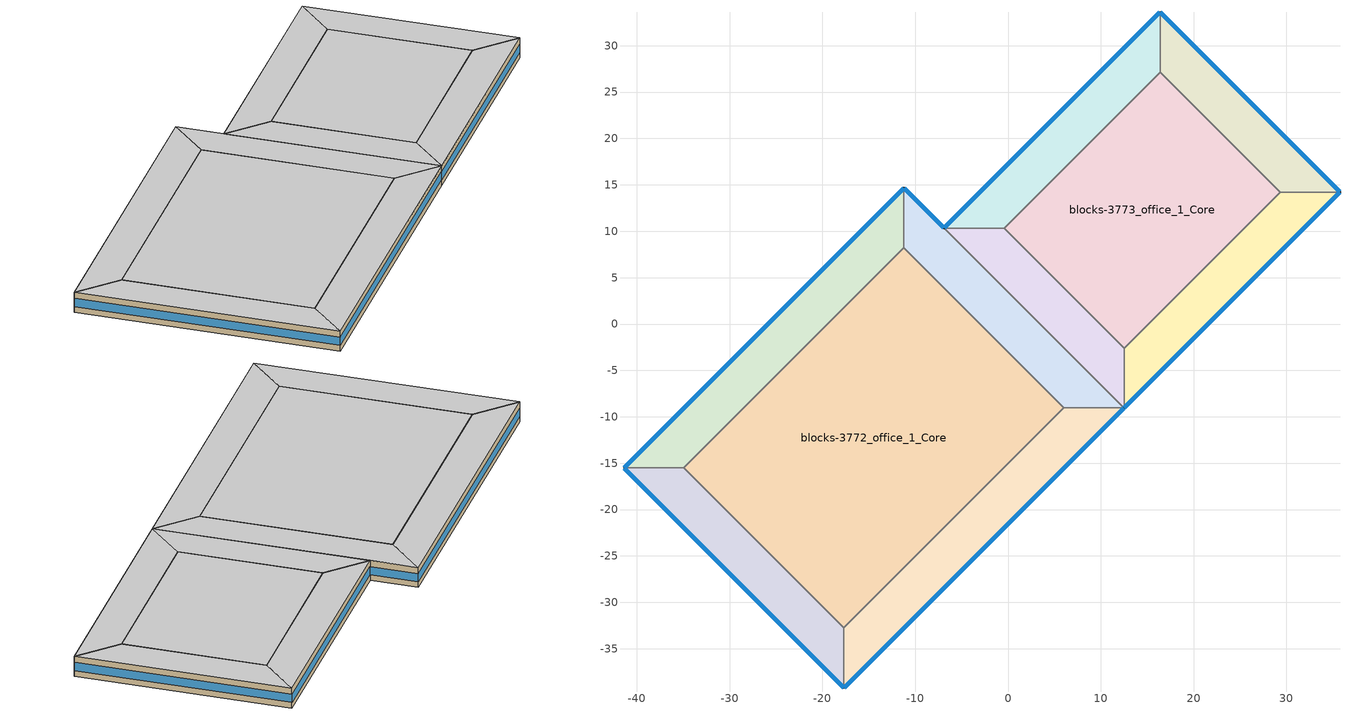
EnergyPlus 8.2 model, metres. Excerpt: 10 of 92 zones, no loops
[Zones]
blocks-3772_office_1_Core
 floor ground (Insul_slab): -11.21,8.19 6.03,-9.05 -17.67,-32.76 -34.92,-15.52 z0
 wall to blocks-3772_office_1_West Perimeter (Standard_Int-Wall): 6.03,-9.05 -11.21,8.19 z0:2.74
 wall to blocks-3772_office_1_North Perimeter (Standard_Int-Wall): -17.67,-32.76 6.03,-9.05 z0:2.74
 wall to blocks-3772_office_1_East Perimeter (Standard_Int-Wall): -34.92,-15.52 -17.67,-32.76 z0:2.74
 wall to blocks-3772_office_1_South Perimeter (Standard_Int-Wall): -11.21,8.19 -34.92,-15.52 z0:2.74
 ceiling to PNNL_Asset_Rating_Office_Space_Type Plenum Zone (INT-FLOOR-UNDERSIDE): -34.92,-15.52 -17.67,-32.76 6.03,-9.05 -11.21,8.19 z2.74
blocks-3772_office_1_East Perimeter
 floor ground (Insul_slab): -17.67,-39.23 -41.38,-15.52 -34.92,-15.52 -17.67,-32.76 z0
 wall outside (Masonry_Wall): -41.38,-15.52 -17.67,-39.23 z0:2.74
 wall to blocks-3772_office_1_South Perimeter (Standard_Int-Wall): -34.92,-15.52 -41.38,-15.52 z0:2.74
 wall to blocks-3772_office_1_North Perimeter (Standard_Int-Wall): -17.67,-39.23 -17.67,-32.76 z0:2.74
 window (fenestration_6.643567466315389_0.5403_0.7): -41.36,-15.54 -17.69,-39.21 z0.76:1.9
 ceiling to PNNL_Asset_Rating_Office_Space_Type Plenum Zone (INT-FLOOR-UNDERSIDE): -17.67,-32.76 -34.92,-15.52 -41.38,-15.52 -17.67,-39.23 z2.74
blocks-3772_office_1_North Perimeter
 floor ground (Insul_slab): 12.5,-9.05 -17.67,-39.23 -17.67,-32.76 6.03,-9.05 z0
 wall outside (Masonry_Wall): -17.67,-39.23 12.5,-9.05 z0:2.74
 wall to blocks-3772_office_1_West Perimeter (Standard_Int-Wall): 12.5,-9.05 6.03,-9.05 z0:2.74
 window (fenestration_6.643567466315389_0.5403_0.7): -17.66,-39.21 12.48,-9.07 z0.76:1.9
 ceiling to PNNL_Asset_Rating_Office_Space_Type Plenum Zone (INT-FLOOR-UNDERSIDE): 6.03,-9.05 -17.67,-32.76 -17.67,-39.23 12.5,-9.05 z2.74
blocks-3772_office_1_South Perimeter
 floor ground (Insul_slab): -41.38,-15.52 -11.21,14.66 -11.21,8.19 -34.92,-15.52 z0
 wall outside (Masonry_Wall): -11.21,14.66 -41.38,-15.52 z0:2.74
 wall to blocks-3772_office_1_West Perimeter (Standard_Int-Wall): -11.21,8.19 -11.21,14.66 z0:2.74
 window (fenestration_6.643567466315389_0.5403_0.7): -11.23,14.64 -41.36,-15.5 z0.76:1.9
 ceiling to PNNL_Asset_Rating_Office_Space_Type Plenum Zone (INT-FLOOR-UNDERSIDE): -34.92,-15.52 -11.21,8.19 -11.21,14.66 -41.38,-15.52 z2.74
blocks-3772_office_1_West Perimeter
 floor ground (Insul_slab): -11.21,14.66 12.5,-9.05 6.03,-9.05 -11.21,8.19 z0
 wall outside (Masonry_Wall): -6.9,10.35 -11.21,14.66 z0:2.74
 wall to blocks-3773_office_1_East Perimeter (Standard_Int-Wall): 12.5,-9.05 -6.9,10.35 z0:2.74
 window (fenestration_6.643567466315389_0.5403_0.7): -6.91,10.36 -11.19,14.64 z0.76:1.91
 ceiling to PNNL_Asset_Rating_Office_Space_Type Plenum Zone (INT-FLOOR-UNDERSIDE): -11.21,8.19 6.03,-9.05 12.5,-9.05 -11.21,14.66 z2.74
blocks-3773_office_1_Core
 floor ground (Insul_slab): 16.38,27.16 29.31,14.22 12.5,-2.59 -0.43,10.35 z0
 wall to blocks-3773_office_1_West Perimeter (Standard_Int-Wall): 29.31,14.22 16.38,27.16 z0:2.74
 wall to blocks-3773_office_1_North Perimeter (Standard_Int-Wall): 12.5,-2.59 29.31,14.22 z0:2.74
 wall to blocks-3773_office_1_East Perimeter (Standard_Int-Wall): -0.43,10.35 12.5,-2.59 z0:2.74
 wall to blocks-3773_office_1_South Perimeter (Standard_Int-Wall): 16.38,27.16 -0.43,10.35 z0:2.74
 ceiling to PNNL_Asset_Rating_Office_Space_Type Plenum Zone 1 (INT-FLOOR-UNDERSIDE): -0.43,10.35 12.5,-2.59 29.31,14.22 16.38,27.16 z2.74
blocks-3773_office_1_East Perimeter
 floor ground (Insul_slab): 12.5,-9.05 -6.9,10.35 -0.43,10.35 12.5,-2.59 z0
 wall to blocks-3773_office_1_South Perimeter (Standard_Int-Wall): -0.43,10.35 -6.9,10.35 z0:2.74
 wall to blocks-3773_office_1_North Perimeter (Standard_Int-Wall): 12.5,-9.05 12.5,-2.59 z0:2.74
 ceiling to PNNL_Asset_Rating_Office_Space_Type Plenum Zone 1 (INT-FLOOR-UNDERSIDE): -6.9,10.35 12.5,-9.05 12.5,-2.59 -0.43,10.35 z2.74
blocks-3773_office_1_North Perimeter
 floor ground (Insul_slab): 35.78,14.22 12.5,-9.05 12.5,-2.59 29.31,14.22 z0
 wall outside (Masonry_Wall): 12.5,-9.05 35.78,14.22 z0:2.74
 wall to blocks-3773_office_1_West Perimeter (Standard_Int-Wall): 35.78,14.22 29.31,14.22 z0:2.74
 window (fenestration_6.643567466315389_0.5403_0.7): 12.52,-9.03 35.76,14.21 z0.76:1.9
 ceiling to PNNL_Asset_Rating_Office_Space_Type Plenum Zone 1 (INT-FLOOR-UNDERSIDE): 29.31,14.22 12.5,-2.59 12.5,-9.05 35.78,14.22 z2.74
blocks-3773_office_1_South Perimeter
 floor ground (Insul_slab): -6.9,10.35 16.38,33.62 16.38,27.16 -0.43,10.35 z0
 wall outside (Masonry_Wall): 16.38,33.62 -6.9,10.35 z0:2.74
 wall to blocks-3773_office_1_West Perimeter (Standard_Int-Wall): 16.38,27.16 16.38,33.62 z0:2.74
 window (fenestration_6.643567466315389_0.5403_0.7): 16.36,33.6 -6.88,10.36 z0.76:1.9
 ceiling to PNNL_Asset_Rating_Office_Space_Type Plenum Zone 1 (INT-FLOOR-UNDERSIDE): -6.9,10.35 -0.43,10.35 16.38,27.16 16.38,33.62 z2.74
blocks-3773_office_1_West Perimeter
 floor ground (Insul_slab): 16.38,33.62 35.78,14.22 29.31,14.22 16.38,27.16 z0
 wall outside (Masonry_Wall): 35.78,14.22 16.38,33.62 z0:2.74
 window (fenestration_6.643567466315389_0.5403_0.7): 35.76,14.24 16.4,33.6 z0.76:1.9
 ceiling to PNNL_Asset_Rating_Office_Space_Type Plenum Zone 1 (INT-FLOOR-UNDERSIDE): 16.38,33.62 16.38,27.16 29.31,14.22 35.78,14.22 z2.74
[Building]
1MP
[Site:Location]
Willow Grove Nas_PA_USA: Latitude {deg}=40.2; Longitude {deg}=-75.15; Time Zone {hr}=-5; Elevation {m}=102
[Site:GroundTemperature:BuildingSurface]
19.527, 19.502, 19.536, 19.598, 20.002, 21.64, 22.225, 22.375, 21.449, 20.121, 19.802, 19.633
[Site:WaterMainsTemperature]
Calculation Method=Correlation; Annual Average Outdoor Air Temperature {C}=9.69; Maximum Difference In Monthly Average Outdoor Air Temperatures {deltaC}=28.1
[SizingPeriod:DesignDay] Day of Month=21; Dry-Bulb Temperature Range Modifier Type=DefaultMultipliers; Humidity Condition Type=Wetbulb; Barometric Pressure {Pa}=100106; Rain Indicator=No; Snow Indicator=No; Daylight Saving Time Indicator=No
Name | Month | Day Type | Maximum Dry-Bulb Temperature {C} | Daily Dry-Bulb Temperature Range {deltaC} | Wetbulb or DewPoint at Maximum Dry-Bulb {C} | Wind Speed {m/s} | Wind Direction {deg} | Solar Model Indicator | ASHRAE Clear Sky Optical Depth for Beam Irradiance (taub) | ASHRAE Clear Sky Optical Depth for Diffuse Irradiance (taud) | Sky Clearness
Willow Grove Nas Ann Clg .4% Condns DB=>MWB | 7 | SummerDesignDay | 33.7 | 10.5 | 23.9 | 2.5 | 270 | ASHRAETau | 0.524 | 1.834
Willow Grove Nas Ann Htg 99.6% Condns DB | 1 | WinterDesignDay | -12.1 | 0 | -12.1 | 2.7 | 300 | ASHRAEClearSky |  |  | 0
[Material] Thermal Absorptance=0.9
Name | Roughness | Thickness {m} | Conductivity {W/m-K} | Density {kg/m3} | Specific Heat {J/kg-K} | Solar Absorptance | Visible Absorptance
1/2IN Gypsum | Smooth | 0.0127 | 0.16 | 784.9 | 830 | 0.92 | 0.92
1IN Stucco | Smooth | 0.0253 | 0.6918 | 1858 | 837 | 0.92 | 0.92
4IN CONCRETE HW | Rough | 0.1016 | 1.311 | 2240 | 836.8 | 0.7 | 0.7
8IN CONCRETE HW; MAT-CC05 8 HW CONCRETE | Rough | 0.2032 | 1.311 | 2240 | 836.8 | 0.7 | 0.7
Floor Insulation | MediumRough | 0.0795 | 0.045 | 265 | 836.8 | 0.7 | 0.7
Masonry Wall Insulation | MediumRough | 0.117472 | 0.049 | 265 | 836.8 | 0.7 | 0.7
[Material:NoMass]
CP02 CARPET PAD: Roughness=VeryRough; Thermal Resistance {m2-K/W}=0.2165; Thermal Absorptance=0.9; Solar Absorptance=0.7; Visible Absorptance=0.8
[WindowMaterial:SimpleGlazingSystem]
Glazing Layer: U-Factor {W/m2-K}=6.64357; Solar Heat Gain Coefficient=0.5403; Visible Transmittance=0.7
[Construction]
fenestration_6.643567466315389_0.5403_0.7: Glazing Layer
Insul_slab: Floor Insulation, MAT-CC05 8 HW CONCRETE
INT-FLOOR-UNDERSIDE: CP02 CARPET PAD, 4IN CONCRETE HW, 1/2IN Gypsum
Masonry_Wall: 1IN Stucco, 8IN CONCRETE HW, Masonry Wall Insulation, 1/2IN Gypsum
Standard_Int-Wall: 1/2IN Gypsum, 1/2IN Gypsum
[Zone]
blocks-3772_office_1_Core; blocks-3772_office_1_East Perimeter; blocks-3772_office_1_North Perimeter; blocks-3772_office_1_South Perimeter; blocks-3772_office_1_West Perimeter; blocks-3773_office_1_Core; blocks-3773_office_1_East Perimeter; blocks-3773_office_1_North Perimeter; blocks-3773_office_1_South Perimeter; blocks-3773_office_1_West Perimeter
[Lights] Schedule=PNNL_Asset_Rating_Office_Lighting_Schedule; Design Level Calculation Method=Watts/Area
Name | Zone or ZoneList | Watts per Zone Floor Area {W/m2} | Return Air Fraction | Fraction Radiant | Fraction Visible
Lights 4 | blocks-3772_office_1_Core | 16.2757
Lights 2 | blocks-3772_office_1_East Perimeter | 16.2757
Lights 1 | blocks-3772_office_1_North Perimeter | 16.2757
Lights 3 | blocks-3772_office_1_South Perimeter | 16.2757
PNNL_Asset_Rating_Office_Lights 1 | blocks-3772_office_1_West Perimeter | 16.2757 | 0 | 0.37 | 0.18
Lights 54 | blocks-3773_office_1_Core | 1.07982
Lights 52 | blocks-3773_office_1_East Perimeter | 1.07982
Lights 51 | blocks-3773_office_1_North Perimeter | 1.07982
Lights 53 | blocks-3773_office_1_South Perimeter | 1.07982
Lights 50 | blocks-3773_office_1_West Perimeter | 1.07982
[AvailabilityManager:Scheduled]
Name | Schedule
AirLoop air_handlers-1862 Availability Manager | Airloop_air_handlers-1862_Sched_Ruleset
Air Loop HVAC Outdoor Air System 1 Availability Manager | Always On Discrete
[Schedule:Day:Interval]
PNNL_Asset_Rating_Office_Lighting_Schedule_Week_Day: No, 01:00, 0.05, 02:00, 0.05, 03:00, 0.05, 04:00, 0.05, 05:00, 0.05, 06:00, 0.1, 07:00, 0.1, 08:00, 0.3, 09:00, 0.9, 10:00, 0.9, 11:00, 0.9, 12:00, 0.9, 13:00, 0.9, 14:00, 0.9, 15:00, 0.9, 16:00, 0.9, 17:00, 0.9, 18:00, 0.5, 19:00, 0.3, 20:00, 0.3, 21:00, 0.2, 22:00, 0.2, 23:00, 0.1, 24:00, 0.05
PNNL_Asset_Rating_Office_Lighting_Schedule_Saturday: No, 01:00, 0.05, 02:00, 0.05, 03:00, 0.05, 04:00, 0.05, 05:00, 0.05, 06:00, 0.05, 07:00, 0.1, 08:00, 0.1, 09:00, 0.3, 10:00, 0.3, 11:00, 0.3, 12:00, 0.3, 13:00, 0.15, 14:00, 0.15, 15:00, 0.15, 16:00, 0.15, 17:00, 0.15, 18:00, 0.05, 19:00, 0.05, 20:00, 0.05, 21:00, 0.05, 22:00, 0.05, 23:00, 0.05, 24:00, 0.05
PNNL_Asset_Rating_Office_Lighting_Schedule_Sunday: No, 01:00, 0.05, 02:00, 0.05, 03:00, 0.05, 04:00, 0.05, 05:00, 0.05, 06:00, 0.05, 07:00, 0.05, 08:00, 0.05, 09:00, 0.05, 10:00, 0.05, 11:00, 0.05, 12:00, 0.05, 13:00, 0.05, 14:00, 0.05, 15:00, 0.05, 16:00, 0.05, 17:00, 0.05, 18:00, 0.05, 19:00, 0.05, 20:00, 0.05, 21:00, 0.05, 22:00, 0.05, 23:00, 0.05, 24:00, 0.05
PNNL_Asset_Rating_Office_Lighting_Schedule_Summer_Design_Day: No, 01:00, 1, 02:00, 1, 03:00, 1, 04:00, 1, 05:00, 1, 06:00, 1, 07:00, 1, 08:00, 1, 09:00, 1, 10:00, 1, 11:00, 1, 12:00, 1, 13:00, 1, 14:00, 1, 15:00, 1, 16:00, 1, 17:00, 1, 18:00, 1, 19:00, 1, 20:00, 1, 21:00, 1, 22:00, 1, 23:00, 1, 24:00, 1
PNNL_Asset_Rating_Office_Lighting_Schedule_Winter_Design_Day; PNNL_Asset_Rating_Office_Hvac_Schedule_Sunday 1: No, 01:00, 0, 02:00, 0, 03:00, 0, 04:00, 0, 05:00, 0, 06:00, 0, 07:00, 0, 08:00, 0, 09:00, 0, 10:00, 0, 11:00, 0, 12:00, 0, 13:00, 0, 14:00, 0, 15:00, 0, 16:00, 0, 17:00, 0, 18:00, 0, 19:00, 0, 20:00, 0, 21:00, 0, 22:00, 0, 23:00, 0, 24:00, 0
PNNL_Asset_Rating_Office_Hvac_Schedule_Saturday 1: No, 01:00, 0, 02:00, 0, 03:00, 0, 04:00, 0, 05:00, 0, 06:00, 1, 07:00, 1, 08:00, 1, 09:00, 1, 10:00, 1, 11:00, 1, 12:00, 1, 13:00, 1, 14:00, 1, 15:00, 1, 16:00, 1, 17:00, 1, 18:00, 0, 19:00, 0, 20:00, 0, 21:00, 0, 22:00, 0, 23:00, 0, 24:00, 0
PNNL_Asset_Rating_Office_Hvac_Schedule_Summer_Design_Day 1: No, 01:00, 0, 02:00, 0, 03:00, 0, 04:00, 0, 05:00, 0, 06:00, 0, 07:00, 1, 08:00, 1, 09:00, 1, 10:00, 1, 11:00, 1, 12:00, 1, 13:00, 1, 14:00, 1, 15:00, 1, 16:00, 1, 17:00, 1, 18:00, 1, 19:00, 1, 20:00, 1, 21:00, 1, 22:00, 1, 23:00, 0, 24:00, 0
PNNL_Asset_Rating_Office_Hvac_Schedule_Week_Day 1: No, 01:00, 0, 02:00, 0, 03:00, 0, 04:00, 0, 05:00, 0, 06:00, 1, 07:00, 1, 08:00, 1, 09:00, 1, 10:00, 1, 11:00, 1, 12:00, 1, 13:00, 1, 14:00, 1, 15:00, 1, 16:00, 1, 17:00, 1, 18:00, 1, 19:00, 1, 20:00, 1, 21:00, 1, 22:00, 1, 23:00, 0, 24:00, 0
PNNL_Asset_Rating_Office_Hvac_Schedule_Winter_Design_Day 1: No, 01:00, 0, 02:00, 0, 03:00, 0, 04:00, 0, 05:00, 0, 06:00, 0, 07:00, 1, 08:00, 1, 09:00, 1, 10:00, 1, 11:00, 1, 12:00, 1, 13:00, 1, 14:00, 1, 15:00, 1, 16:00, 1, 17:00, 1, 18:00, 1, 19:00, 0, 20:00, 0, 21:00, 0, 22:00, 0, 23:00, 0, 24:00, 0
[Schedule:Week:Daily]
Schedule:Week:Daily {92580604-9bcd-41d0-8482-886d83733ce8}: PNNL_Asset_Rating_Office_Lighting_Schedule_Week_Day, PNNL_Asset_Rating_Office_Lighting_Schedule_Week_Day, PNNL_Asset_Rating_Office_Lighting_Schedule_Week_Day, PNNL_Asset_Rating_Office_Lighting_Schedule_Week_Day, PNNL_Asset_Rating_Office_Lighting_Schedule_Week_Day, PNNL_Asset_Rating_Office_Lighting_Schedule_Week_Day, PNNL_Asset_Rating_Office_Lighting_Schedule_Saturday, PNNL_Asset_Rating_Office_Lighting_Schedule_Week_Day, PNNL_Asset_Rating_Office_Lighting_Schedule_Summer_Design_Day, PNNL_Asset_Rating_Office_Lighting_Schedule_Winter_Design_Day, PNNL_Asset_Rating_Office_Lighting_Schedule_Week_Day, PNNL_Asset_Rating_Office_Lighting_Schedule_Week_Day
Schedule:Week:Daily {228a496b-f2a7-47a5-8f73-0f27f654ca8e}: PNNL_Asset_Rating_Office_Lighting_Schedule_Sunday, PNNL_Asset_Rating_Office_Lighting_Schedule_Week_Day, PNNL_Asset_Rating_Office_Lighting_Schedule_Week_Day, PNNL_Asset_Rating_Office_Lighting_Schedule_Week_Day, PNNL_Asset_Rating_Office_Lighting_Schedule_Week_Day, PNNL_Asset_Rating_Office_Lighting_Schedule_Week_Day, PNNL_Asset_Rating_Office_Lighting_Schedule_Saturday, PNNL_Asset_Rating_Office_Lighting_Schedule_Week_Day, PNNL_Asset_Rating_Office_Lighting_Schedule_Summer_Design_Day, PNNL_Asset_Rating_Office_Lighting_Schedule_Winter_Design_Day, PNNL_Asset_Rating_Office_Lighting_Schedule_Week_Day, PNNL_Asset_Rating_Office_Lighting_Schedule_Week_Day
Schedule:Week:Daily {6861db6f-eab9-47cc-9c41-c6afb5e01d46}: PNNL_Asset_Rating_Office_Hvac_Schedule_Week_Day 1, PNNL_Asset_Rating_Office_Hvac_Schedule_Week_Day 1, PNNL_Asset_Rating_Office_Hvac_Schedule_Week_Day 1, PNNL_Asset_Rating_Office_Hvac_Schedule_Week_Day 1, PNNL_Asset_Rating_Office_Hvac_Schedule_Week_Day 1, PNNL_Asset_Rating_Office_Hvac_Schedule_Week_Day 1, PNNL_Asset_Rating_Office_Hvac_Schedule_Saturday 1, PNNL_Asset_Rating_Office_Hvac_Schedule_Week_Day 1, PNNL_Asset_Rating_Office_Hvac_Schedule_Summer_Design_Day 1, PNNL_Asset_Rating_Office_Hvac_Schedule_Winter_Design_Day 1, PNNL_Asset_Rating_Office_Hvac_Schedule_Week_Day 1, PNNL_Asset_Rating_Office_Hvac_Schedule_Week_Day 1
Schedule:Week:Daily {f16f27be-0990-4e79-9ba0-7b021b4abf09}: PNNL_Asset_Rating_Office_Hvac_Schedule_Sunday 1, PNNL_Asset_Rating_Office_Hvac_Schedule_Week_Day 1, PNNL_Asset_Rating_Office_Hvac_Schedule_Week_Day 1, PNNL_Asset_Rating_Office_Hvac_Schedule_Week_Day 1, PNNL_Asset_Rating_Office_Hvac_Schedule_Week_Day 1, PNNL_Asset_Rating_Office_Hvac_Schedule_Week_Day 1, PNNL_Asset_Rating_Office_Hvac_Schedule_Saturday 1, PNNL_Asset_Rating_Office_Hvac_Schedule_Week_Day 1, PNNL_Asset_Rating_Office_Hvac_Schedule_Summer_Design_Day 1, PNNL_Asset_Rating_Office_Hvac_Schedule_Winter_Design_Day 1, PNNL_Asset_Rating_Office_Hvac_Schedule_Week_Day 1, PNNL_Asset_Rating_Office_Hvac_Schedule_Week_Day 1
[Schedule:Year]
PNNL_Asset_Rating_Office_Lighting_Schedule: Schedule:Week:Daily {92580604-9bcd-41d0-8482-886d83733ce8}, 1, 1, 1, 3, Schedule:Week:Daily {228a496b-f2a7-47a5-8f73-0f27f654ca8e}, 1, 4, 12, 31
Airloop_air_handlers-1862_Sched_Ruleset: Schedule:Week:Daily {6861db6f-eab9-47cc-9c41-c6afb5e01d46}, 1, 1, 1, 3, Schedule:Week:Daily {f16f27be-0990-4e79-9ba0-7b021b4abf09}, 1, 4, 12, 31
[Schedule:Constant]
Always On Discrete: Hourly Value=1
